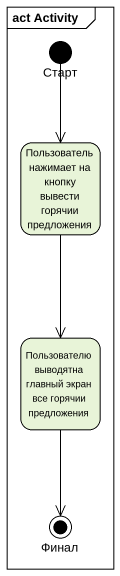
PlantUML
@startuml
mainframe act Activity
hide empty description
state Старт <<start>>
state "Пользователь нажимает на кнопку вывести горячии предложения" as Пользователь_нажимает_на
state "Пользователю выводятна главный экран все горячии предложения" as Пользователю_выводятна
state Финал <<end>>
Старт --> Пользователь_нажимает_на
Пользователь_нажимает_на --> Пользователю_выводятна
Пользователю_выводятна --> Финал
@enduml
